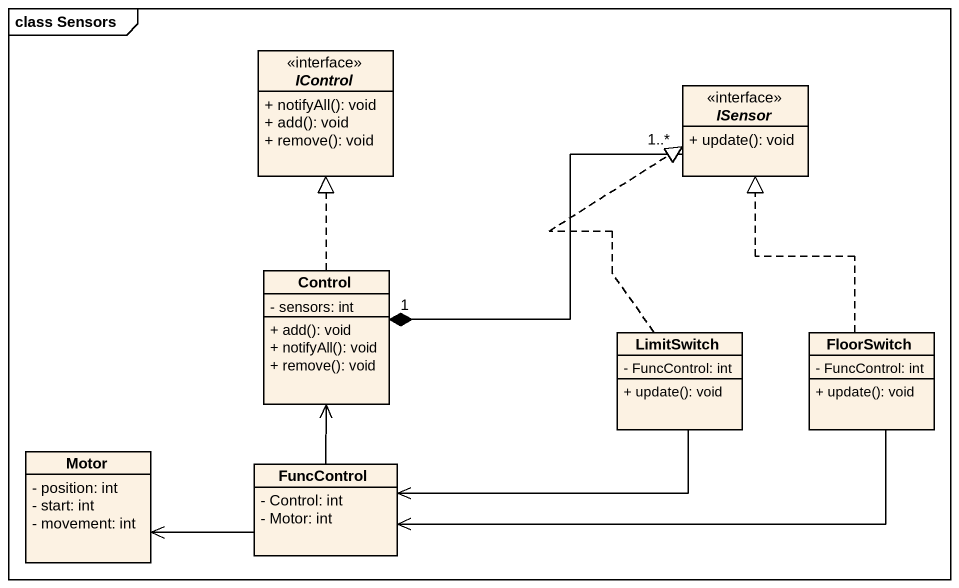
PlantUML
@startuml
mainframe class Sensors
hide circle
hide empty members
skinparam classAttributeIconSize 0
interface IControl {
  + notifyAll(): void
  + add(): void
  + remove(): void
}
interface ISensor {
  + update(): void
}
class "Control" as Control_ {
  - sensors: int
  + add(): void
  + notifyAll(): void
  + remove(): void
}
class LimitSwitch {
  - FuncControl: int
  + update(): void
}
class FloorSwitch {
  - FuncControl: int
  + update(): void
}
class Motor {
  - position: int
  - start: int
  - movement: int
}
class FuncControl {
  - Control: int
  - Motor: int
}
ISensor "1..*" -left-* "1" Control_
Control_ .up.|> IControl
LimitSwitch .up.|> ISensor
LimitSwitch -left-> FuncControl
FloorSwitch .up.|> ISensor
FloorSwitch -left-> FuncControl
FuncControl -up-> Control_
FuncControl -left-> Motor
@enduml
